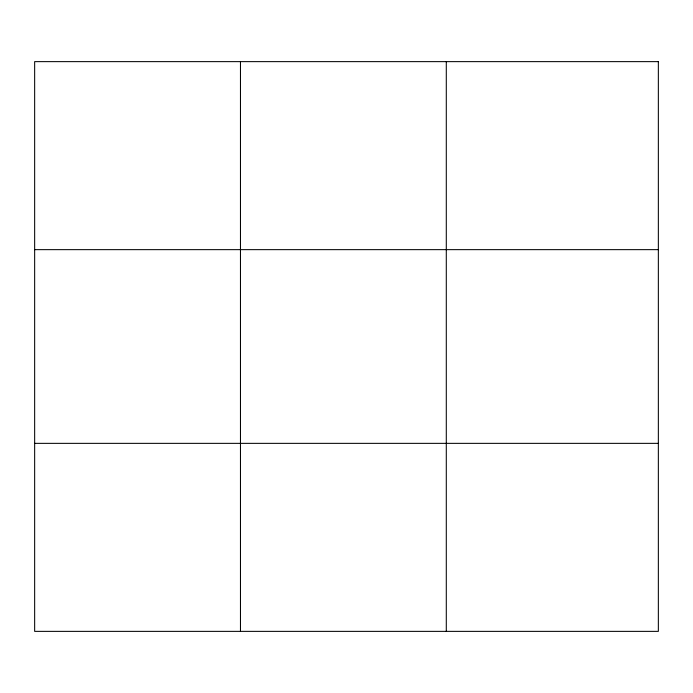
<?xml version="1.0" encoding="UTF-8"?>
<svg xmlns="http://www.w3.org/2000/svg" width="693" height="693" viewBox="0 0 693 693"><rect width="100%" height="100%" fill="white"/><g stroke="black" fill="none" stroke-linecap="round" stroke-linejoin="round"><path stroke-width="1.04" d="M240.471 631.366L240.471 61.634M446.292 631.366L446.292 61.634M34.65 249.645L658.35 249.645M34.65 443.355L658.35 443.355M658.35 61.634L34.65 61.634L34.65 631.366L658.35 631.366L658.35 61.634"/></g></svg>
